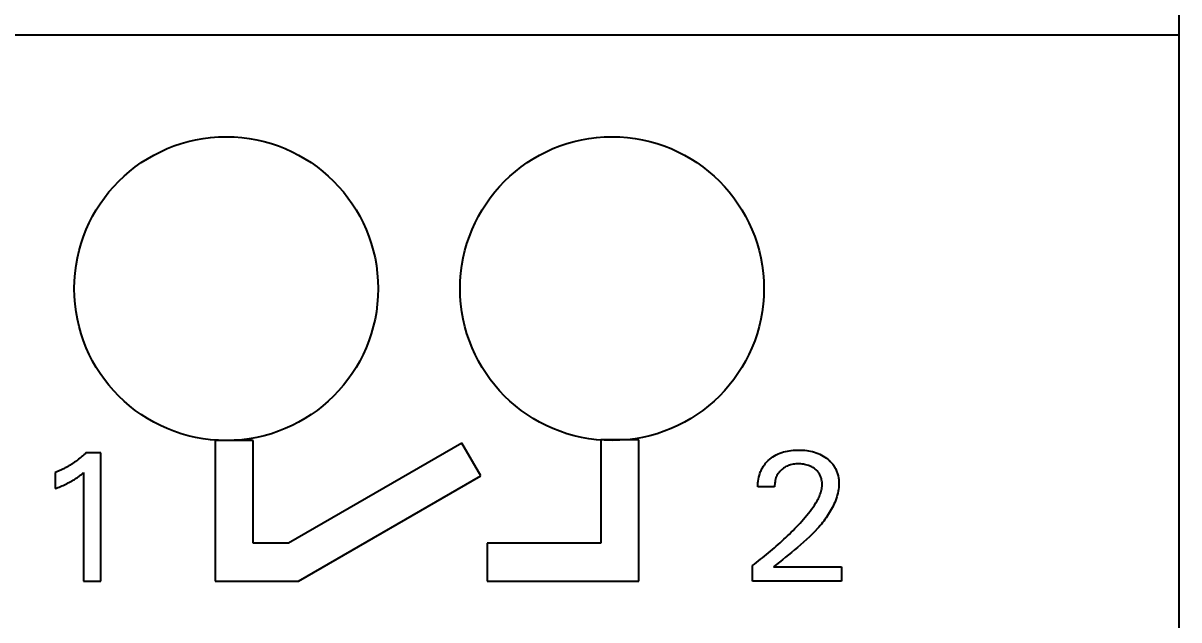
# Model space of a CAD drawing. Extents: x 0 to 420, y 0 to 297.
# Drawn here: x 130.36 to 145.58, y 158.01 to 165.87 of the extents above; entities that cross this region are included whole.
import ezdxf
from ezdxf.enums import TextEntityAlignment as Align

# ---------------------------------------------------------------- set-up
doc = ezdxf.new("R2010")
doc.units = 0
doc.header["$LTSCALE"] = 23.1
for name, color, linetype in [('10000_FRONT', 7, 'CONTINUOUS'), ('10100_DIM_FRONT', 7, 'CONTINUOUS'), ('10500_FRONT_LABELING', 7, 'CONTINUOUS')]:
    doc.layers.add(name, color=color, linetype=linetype)
doc.dimstyles.get("Standard").update_dxf_attribs({"dimtxt": 2.5, "dimasz": 2.5, "dimexe": 1.25, "dimexo": 0.625, "dimtad": 1, "dimcen": 2.5, "dimazin": 3, "dimtfac": 1, "dimtmove": 0, "dimatfit": 3})

# ---------------------------------------------------------------- blocks, each defined once
blk = doc.blocks.new('*D0')
at = {"layer": '10100_DIM_FRONT', "linetype": 'CONTINUOUS'}
for p, q in [((145.579763, 188.190376), (145.579763, 132.165384)), ((110.079763, 145.840376), (110.079763, 132.165384)), ((110.079763, 134.165384), (127.829763, 134.165384)), ((145.579763, 134.165384), (127.829763, 134.165384))]:
    blk.add_line(p, q, dxfattribs=at)
for points in [[(113.579763, 134.665384), (110.079763, 134.165384), (113.579763, 133.665384)], [(142.079763, 133.665384), (145.579763, 134.165384), (142.079763, 134.665384)]]:
    blk.add_solid(points, dxfattribs=at)
blk.add_text('35,5', height=3.5, dxfattribs=at).set_placement((123.999105, 135.040384), (133.499105, 135.040384), align=Align.FIT)
blk = doc.blocks.new('*D1')
at = {"layer": '10100_DIM_FRONT', "linetype": 'CONTINUOUS'}
for p, q in [((145.58, 188.19), (145.58, 123.957)), ((102.08, 147.741), (102.08, 123.957)), ((102.08, 125.957), (123.83, 125.957)), ((145.58, 125.957), (123.83, 125.957))]:
    blk.add_line(p, q, dxfattribs=at)
for points in [[(105.58, 126.457), (102.08, 125.957), (105.58, 125.457)], [(142.08, 125.457), (145.58, 125.957), (142.08, 126.457)]]:
    blk.add_solid(points, dxfattribs=at)
blk.add_text('43,5', height=3.5, dxfattribs=at).set_placement((119.796, 126.832), (129.546, 126.832), align=Align.FIT)

msp = doc.modelspace()

# ---------------------------------------------------------------- linework, layer by layer
at = {"layer": '10000_FRONT', "color": 7, "linetype": 'CONTINUOUS'}
for p, q in [((145.58, 233.191), (145.58, 143.191)), ((110.08, 165.711), (145.58, 165.711)), ((132.892, 160.374), (132.892, 158.521)), ((133.389, 160.374), (132.892, 160.374)), ((133.389, 159.022), (133.389, 160.374)), ((136.139, 160.339), (133.855, 159.022)), ((136.389, 159.906), (136.139, 160.339)), ((137.97, 160.381), (137.97, 159.021)), ((138.47, 160.381), (137.97, 160.381)), ((138.47, 158.521), (138.47, 160.381)), ((133.987, 158.521), (136.389, 159.906)), ((133.855, 159.022), (133.389, 159.022)), ((136.47, 159.021), (136.47, 158.521)), ((137.97, 159.021), (136.47, 159.021)), ((132.892, 158.521), (133.987, 158.521)), ((136.47, 158.521), (138.47, 158.521))]:
    msp.add_line(p, q, dxfattribs=at)
for centre in [(133.036, 162.372), (138.116, 162.372)]:
    msp.add_circle(centre, 2, dxfattribs=at)
at = {"layer": '10500_FRONT_LABELING', "color": 7, "linetype": 'CONTINUOUS'}
for p, q in [((131.386, 160.212), (131.193, 160.212)), ((131.386, 158.522), (131.386, 160.212)), ((130.786, 159.951), (130.786, 159.739)), ((131.158, 159.949), (131.158, 158.522)), ((140.256, 159.763), (140.036, 159.763)), ((139.966, 158.522), (139.966, 158.725)), ((140.243, 158.707), (141.138, 158.707)), ((141.138, 158.707), (141.138, 158.522)), ((131.158, 158.522), (131.386, 158.522)), ((141.138, 158.522), (139.966, 158.522))]:
    msp.add_line(p, q, dxfattribs=at)
for points in [[(140.036, 159.763), (140.036, 159.788), (140.038, 159.814), (140.04, 159.839), (140.044, 159.865), (140.049, 159.89), (140.056, 159.915), (140.063, 159.94), (140.073, 159.964), (140.078, 159.976), (140.083, 159.987), (140.089, 159.999), (140.095, 160.01), (140.101, 160.021), (140.108, 160.032), (140.115, 160.043), (140.123, 160.053), (140.131, 160.063), (140.139, 160.073), (140.147, 160.083), (140.156, 160.092), (140.174, 160.11), (140.194, 160.127), (140.214, 160.143), (140.235, 160.158), (140.257, 160.172), (140.279, 160.184), (140.302, 160.195), (140.326, 160.205), (140.35, 160.214), (140.375, 160.222), (140.399, 160.228), (140.425, 160.234), (140.45, 160.238), (140.475, 160.242), (140.501, 160.244), (140.526, 160.246), (140.552, 160.247), (140.578, 160.247), (140.603, 160.247), (140.629, 160.245), (140.655, 160.243), (140.68, 160.24), (140.705, 160.236), (140.731, 160.232), (140.756, 160.226), (140.78, 160.219), (140.805, 160.211), (140.829, 160.202), (140.852, 160.192), (140.875, 160.181), (140.898, 160.168), (140.92, 160.155), (140.941, 160.14), (140.961, 160.124), (140.971, 160.115), (140.98, 160.107), (140.989, 160.098), (140.998, 160.088), (141.007, 160.079), (141.015, 160.069), (141.023, 160.059), (141.031, 160.049), (141.038, 160.038), (141.045, 160.027), (141.051, 160.016), (141.057, 160.005), (141.063, 159.993), (141.068, 159.981), (141.073, 159.969), (141.078, 159.957), (141.082, 159.945), (141.086, 159.933), (141.089, 159.92), (141.092, 159.908), (141.097, 159.883), (141.101, 159.857), (141.103, 159.832), (141.103, 159.806), (141.103, 159.78), (141.101, 159.755), (141.098, 159.729), (141.094, 159.704), (141.089, 159.679), (141.082, 159.654), (141.075, 159.629), (141.067, 159.604), (141.058, 159.58), (141.048, 159.556), (141.038, 159.532), (141.027, 159.508), (141.015, 159.485), (141.003, 159.462), (140.99, 159.44), (140.977, 159.418), (140.963, 159.396), (140.949, 159.374), (140.934, 159.353), (140.919, 159.332), (140.904, 159.312), (140.888, 159.291), (140.872, 159.271), (140.856, 159.252), (140.839, 159.232), (140.822, 159.213), (140.787, 159.175), (140.751, 159.138), (140.714, 159.102), (140.676, 159.067), (140.638, 159.033), (140.599, 158.999), (140.56, 158.965), (140.52, 158.932), (140.48, 158.9), (140.44, 158.867), (140.4, 158.835), (140.36, 158.803), (140.321, 158.771), (140.282, 158.739), (140.243, 158.707)], [(131.193, 160.212), (131.185, 160.204), (131.177, 160.197), (131.169, 160.189), (131.161, 160.182), (131.153, 160.175), (131.144, 160.167), (131.136, 160.16), (131.128, 160.153), (131.119, 160.146), (131.11, 160.139), (131.102, 160.132), (131.093, 160.125), (131.084, 160.118), (131.076, 160.112), (131.067, 160.105), (131.058, 160.098), (131.049, 160.092), (131.04, 160.086), (131.03, 160.079), (131.021, 160.073), (131.012, 160.067), (131.003, 160.061), (130.993, 160.055), (130.984, 160.049), (130.975, 160.043), (130.965, 160.038), (130.956, 160.032), (130.946, 160.027), (130.936, 160.021), (130.927, 160.016), (130.917, 160.011), (130.907, 160.005), (130.897, 160), (130.887, 159.995), (130.877, 159.991), (130.867, 159.986), (130.857, 159.981), (130.847, 159.976), (130.837, 159.972), (130.827, 159.967), (130.817, 159.963), (130.807, 159.959), (130.796, 159.955), (130.786, 159.951)], [(130.786, 159.739), (130.803, 159.746), (130.821, 159.753), (130.838, 159.76), (130.855, 159.767), (130.872, 159.774), (130.89, 159.782), (130.907, 159.79), (130.923, 159.798), (130.94, 159.806), (130.957, 159.814), (130.973, 159.823), (130.99, 159.832), (131.006, 159.841), (131.022, 159.851), (131.03, 159.856), (131.038, 159.861), (131.046, 159.866), (131.054, 159.871), (131.062, 159.876), (131.069, 159.881), (131.077, 159.887), (131.085, 159.892), (131.092, 159.898), (131.1, 159.903), (131.115, 159.914), (131.129, 159.926), (131.144, 159.938), (131.158, 159.949)], [(139.966, 158.725), (139.993, 158.746), (140.02, 158.766), (140.046, 158.787), (140.072, 158.808), (140.099, 158.829), (140.125, 158.85), (140.151, 158.872), (140.177, 158.893), (140.203, 158.915), (140.228, 158.937), (140.254, 158.959), (140.279, 158.981), (140.304, 159.003), (140.329, 159.026), (140.354, 159.049), (140.379, 159.072), (140.403, 159.095), (140.427, 159.118), (140.452, 159.141), (140.476, 159.165), (140.499, 159.189), (140.523, 159.213), (140.546, 159.237), (140.57, 159.261), (140.593, 159.286), (140.615, 159.311), (140.637, 159.336), (140.659, 159.362), (140.681, 159.388), (140.702, 159.414), (140.723, 159.44), (140.743, 159.467), (140.763, 159.495), (140.782, 159.523), (140.8, 159.551), (140.809, 159.566), (140.817, 159.58), (140.825, 159.595), (140.833, 159.61), (140.84, 159.625), (140.847, 159.641), (140.854, 159.657), (140.86, 159.673), (140.865, 159.689), (140.87, 159.705), (140.874, 159.721), (140.878, 159.738), (140.88, 159.755), (140.882, 159.771), (140.883, 159.788), (140.883, 159.805), (140.882, 159.822), (140.879, 159.839), (140.876, 159.855), (140.872, 159.872), (140.867, 159.888), (140.861, 159.904), (140.854, 159.919), (140.846, 159.934), (140.841, 159.941), (140.837, 159.948), (140.826, 159.961), (140.815, 159.974), (140.803, 159.985), (140.79, 159.996), (140.776, 160.007), (140.762, 160.016), (140.748, 160.024), (140.733, 160.032), (140.717, 160.039), (140.701, 160.044), (140.685, 160.049), (140.669, 160.053), (140.652, 160.057), (140.636, 160.06), (140.619, 160.062), (140.602, 160.063), (140.585, 160.064), (140.568, 160.064), (140.551, 160.064), (140.535, 160.063), (140.518, 160.061), (140.501, 160.059), (140.485, 160.056), (140.468, 160.052), (140.452, 160.047), (140.436, 160.041), (140.42, 160.035), (140.405, 160.028), (140.39, 160.019), (140.376, 160.01), (140.363, 160), (140.35, 159.99), (140.337, 159.978), (140.326, 159.966), (140.315, 159.953), (140.305, 159.939), (140.296, 159.925), (140.288, 159.91), (140.281, 159.895), (140.275, 159.879), (140.27, 159.863), (140.265, 159.846), (140.262, 159.83), (140.259, 159.813), (140.258, 159.796), (140.257, 159.779), (140.256, 159.763)]]:
    msp.add_lwpolyline(points, dxfattribs=at)

# ---------------------------------------------------------------- dimensions: what is measured, and where the dimension line sits
at = {"layer": '10100_DIM_FRONT', "linetype": 'CONTINUOUS'}
for base, p1, picture, middle in [((145.58, 125.957), (102.08, 147.741), '*D1', (124.671, 128.582)), ((145.58, 134.165), (110.08, 145.84), '*D0', (128.749, 136.79))]:
    dim = msp.add_linear_dim(base=base, p1=p1, p2=(145.58, 188.19), dimstyle='Standard', dxfattribs=at)
    dim.commit()
    dim.dimension.update_dxf_attribs({"geometry": picture, "text_midpoint": middle, "dimtype": 128})

doc.saveas('drawing.dxf')
